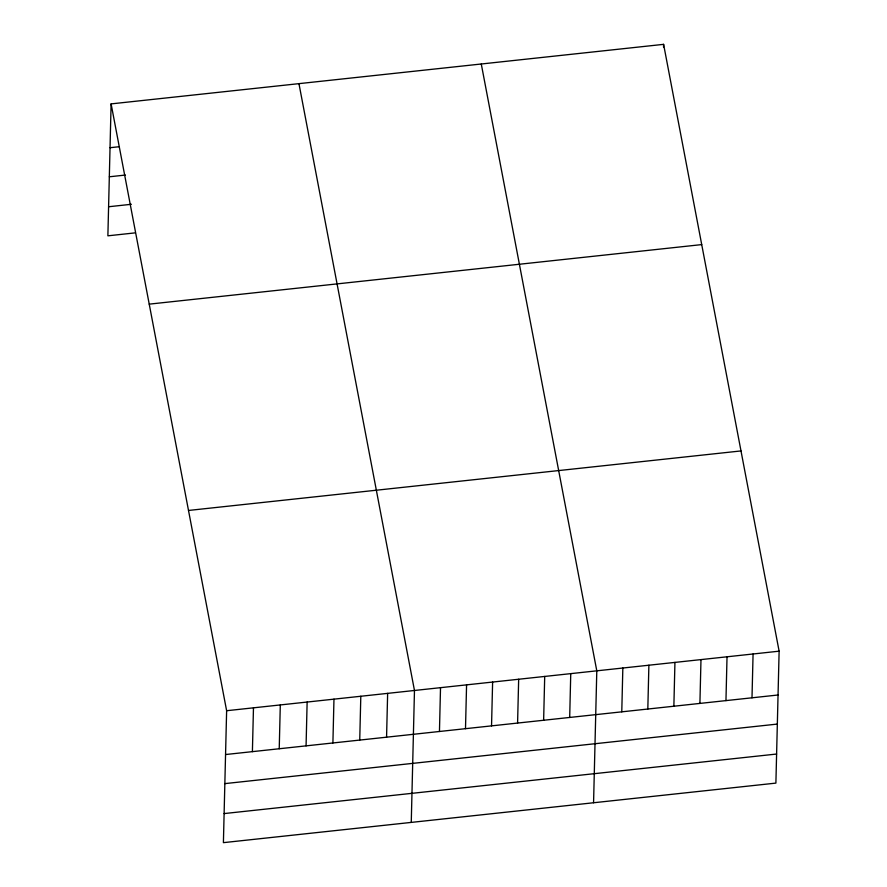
<?xml version="1.0" encoding="UTF-8"?>
<svg xmlns="http://www.w3.org/2000/svg" width="887" height="887" viewBox="0 0 887 887"><rect width="100%" height="100%" fill="white"/><g stroke="black" fill="none" stroke-linecap="round" stroke-linejoin="round"><path stroke-width="1.33" d="M111.108 103.89L226.628 710.72L223.402 842.65L775.892 783.11L779.119 651.18L663.598 44.35L111.108 103.89L107.881 235.82L134.713 232.926M252.396 751.644L253.471 707.826M279.228 748.761L280.303 704.932M306.07 745.867L307.135 702.038M332.902 742.973L333.967 699.144M359.734 740.08L360.809 696.251M386.566 737.186L387.641 693.368M411.258 822.404L414.473 690.474L298.952 83.644M439.453 731.487L440.517 687.669M465.498 728.682L466.573 684.864M491.542 725.876L492.618 682.048M517.587 723.071L518.662 679.242M543.631 720.266L544.707 676.437M569.687 717.461L570.751 673.632M593.569 802.757L596.796 670.827L481.275 63.997M621.776 711.84L622.84 668.022M663.531 47.089L663.598 44.35M647.82 709.035L648.885 665.217M673.865 706.229L674.94 662.401M699.91 703.424L700.985 659.595M725.954 700.619L727.03 656.79M751.999 697.803L753.074 653.985M110.032 147.708L119.423 146.699M109.323 176.79L125.422 175.049M108.591 206.749L131.398 204.287M149.227 304.141L701.717 244.601M188.51 510.457L741 450.929M226.628 710.72L779.119 651.18M225.564 754.538L778.043 694.998M224.855 783.62L777.334 724.08M224.123 813.579L776.602 754.039"/></g></svg>
